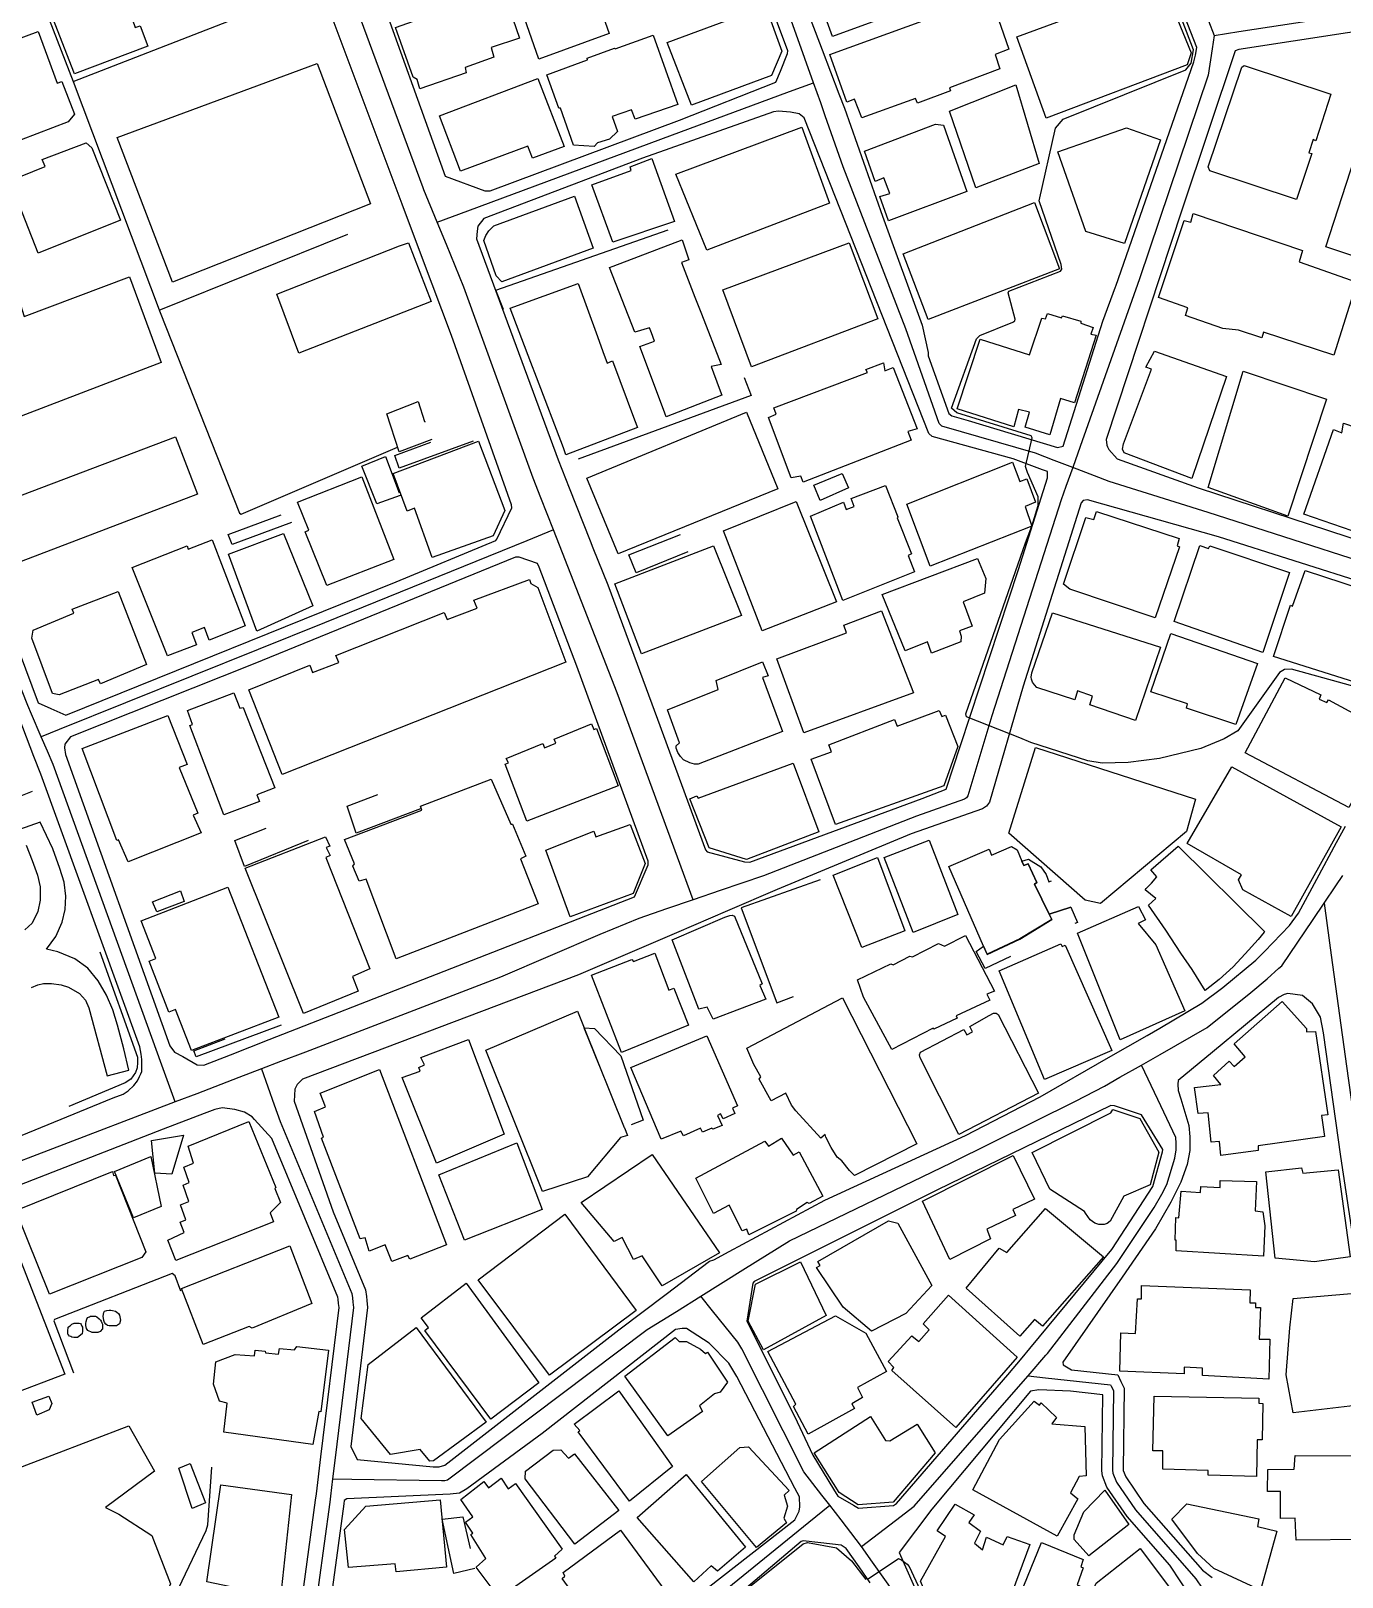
# Model space of a CAD drawing. Header units: millimetres. Extents: x 198785 to 203305, y 542885 to 545889.
# Drawn here: x 202945.9 to 203131, y 543993.4 to 544211.6 of the extents above; entities that cross this region are included whole.
import ezdxf

# ---------------------------------------------------------------- set-up
doc = ezdxf.new("R2010")
doc.units = ezdxf.units.MM
doc.linetypes.add('FENCE_25K', pattern=[54.3, 28.7, -9.2, -16.4])
doc.linetypes.add('HIDDEN_BULD_25K', pattern=[28.8, 18.4, -10.4])
for name, color, linetype in [('A0013117', 253, 'Continuous'), ('A0023217', 253, 'Continuous'), ('B0014111', 253, 'Continuous'), ('B0014112', 253, 'Continuous'), ('B0014113', 253, 'Continuous'), ('B0014115', 253, 'Continuous'), ('B0014116', 253, 'Continuous'), ('B0024120', 253, 'Continuous'), ('C0076117', 253, 'Continuous'), ('F0017111', 253, 'Continuous'), ('F0047224', 253, 'Continuous')]:
    doc.layers.add(name, color=color, linetype=linetype)

msp = doc.modelspace()

# ---------------------------------------------------------------- linework, layer by layer
at = {"layer": 'A0013117'}
for points in [[(202994.18, 544219.57), (203004.4, 544191.13), (203010, 544189.05), (203010.73, 544189.05), (203037.47, 544199.02), (203051.06, 544204.37), (203051.71, 544205.93), (203052.73, 544208.43), (203052.76, 544208.81), (203045.21, 544229.13)], [(202905.23, 544227.23), (202915.33, 544199.49), (202930.51, 544160.38), (202943.37, 544126.35), (202946.97, 544116.78), (202948.75, 544115.98), (202950.86, 544115.02), (202997.46, 544133.87), (203011.53, 544139.69), (203011.71, 544139.89), (203013.8, 544144.29), (203013.75, 544144.7), (203005.27, 544168.63), (203001.2, 544179.5), (202998.33, 544187.17), (202986.34, 544219.2)], [(203050.84, 544226.74), (203057.61, 544208.96), (203059.97, 544202.76), (203060.76, 544200.69), (203066.11, 544185.45), (203071.71, 544170.1), (203072.57, 544166.24), (203072.59, 544165.76), (203075.51, 544157.61), (203075.89, 544157.29), (203078.22, 544156.6), (203090.84, 544152.83), (203091.62, 544153.01), (203097.22, 544170.63), (203099, 544175.48), (203099.08, 544175.58), (203110.06, 544207.26), (203110.31, 544208.21), (203110.47, 544209.28), (203105.09, 544223.18)], [(203173.09, 544217.99), (203149.93, 544214.22), (203145.51, 544213.51), (203139.42, 544212.51), (203116.42, 544208.99), (203115.91, 544208.83), (203108.39, 544186.3), (203097.7, 544153.93), (203097.79, 544153.14), (203097.9, 544152.9), (203098.07, 544152.54), (203099.24, 544151.22), (203110.69, 544147.1), (203147.47, 544135.05), (203147.98, 544135.11), (203153.01, 544138.1), (203165.91, 544178), (203168.13, 544184.41), (203169.65, 544188.81), (203176.29, 544208.01), (203178.28, 544214.15), (203175.85, 544217.42), (203174.85, 544217.99), (203173.09, 544217.99)], [(203051.44, 544200.31), (203050.75, 544200.18), (203032.25, 544193.64), (203009.85, 544185.14), (203009.03, 544184.04), (203008.9, 544183.35), (203008.84, 544182.28), (203020.33, 544151.05), (203021.9, 544147.11), (203024.87, 544139.63), (203025.26, 544138.64), (203027.37, 544133.42), (203034.39, 544114.44), (203041.15, 544096), (203041.37, 544095.75), (203046.63, 544094.31), (203047.38, 544094.27), (203071.71, 544103.24), (203075.1, 544104.56), (203077.12, 544110.73), (203085.3, 544135.59), (203089.42, 544148.55), (203089.39, 544149.43), (203088.7, 544149.68), (203084.57, 544151.19), (203073.15, 544154.37), (203072.68, 544154.81), (203055.06, 544199.37), (203054.37, 544199.93), (203053.14, 544200.15), (203051.44, 544200.31)], [(203095.07, 544145.4), (203094.44, 544145.31), (203094.15, 544144.99), (203085.97, 544119.1), (203081.22, 544102.74), (203080.81, 544102.17), (203080.25, 544101.79), (203070.18, 544098.27), (203051.24, 544090.43), (203044.25, 544087.42), (203037.05, 544084.32), (203023.2, 544078.35), (202984.25, 544063.63), (202983.49, 544062.87), (202983.18, 544062.21), (202983.08, 544060.54), (202988.58, 544044.9), (202993.17, 544033.91), (202993.29, 544032.98), (202993.34, 544032.38), (202993.45, 544031.41), (202991.07, 544011.78), (202991.96, 544009.95), (203002.69, 544008.91), (203003.57, 544008.91), (203004.35, 544009.13), (203028.93, 544028.26), (203035.57, 544033.28), (203041.73, 544037.95), (203042.3, 544038.14), (203044.47, 544039.3), (203058, 544046.54), (203077.82, 544055.67), (203088.36, 544061.14), (203098.02, 544066.68), (203103.49, 544069.82), (203105.26, 544070.83), (203111.21, 544074.39), (203114.17, 544076.59), (203118.82, 544080.43), (203120.03, 544081.68), (203123.57, 544085.34), (203124.83, 544087.07), (203127.42, 544091.86), (203130.21, 544097.03), (203131.47, 544099.37)], [(203145.57, 544130.05), (203113.54, 544140.18), (203095.07, 544145.4)], [(203014.31, 544137.35), (202977.31, 544122.21), (202951.51, 544111.96), (202950.72, 544110.95), (202950.69, 544110.42), (202950.82, 544109.47), (202965.54, 544068.35), (202966.2, 544067.47), (202967.37, 544066.82), (202969.41, 544065.67), (202970.33, 544065.61), (202974.1, 544067.08), (202979.57, 544069.22), (203001.26, 544077.69), (203031.12, 544089.37), (203033.04, 544093.9), (203033.07, 544094.43), (203022.97, 544121.96), (203017.68, 544135.93), (203017.43, 544136.44), (203014.85, 544137.35), (203014.31, 544137.35)], [(202936.26, 544052.29), (202957.52, 544061), (202958.93, 544061.53), (202959.64, 544062.01), (202960.44, 544062.74), (202960.99, 544063.42), (202961.27, 544064.01), (202961.43, 544064.4), (202961.57, 544064.73), (202961.61, 544065.52), (202961.59, 544066.4), (202961.51, 544067.19), (202961.31, 544068.21), (202947.31, 544106.68), (202946.36, 544109.18), (202944.27, 544114.64)], [(203123.32, 544075.71), (203122.82, 544075.58), (203122.03, 544075.17), (203112.69, 544067.46), (203107.84, 544063.44), (203107.81, 544062.93), (203107.87, 544062.05), (203108.22, 544060.86), (203109.35, 544057.08), (203109.51, 544055.48), (203109.51, 544053.59), (203109.13, 544051.58), (203108.25, 544049.09), (203106.83, 544046.29), (203104.66, 544042.51), (203099.94, 544035.69), (203091.57, 544023.7), (203091.64, 544023.29), (203092.78, 544022.61), (203099.34, 544021.89), (203099.75, 544020.98), (203100.25, 544020.04), (203100.09, 544008.53), (203100.11, 544008.38), (203100.46, 544007.48), (203103.03, 544003.76), (203111.31, 543994.31), (203112.66, 543993.27)], [(203140.72, 543981.94), (203138.87, 543996.04), (203136.38, 544013.09), (203134.59, 544027.76), (203130.81, 544052.71), (203128.39, 544070.17), (203127.95, 544072.37), (203126.81, 544074.29), (203125.4, 544075.43), (203123.32, 544075.71)], [(202983.75, 543986.79), (202986.12, 544004.2), (202986.23, 544005.08), (202986.87, 544010.34), (202989.42, 544031.41), (202989.35, 544031.98), (202989.31, 544032.57), (202989.27, 544032.87), (202979.92, 544055.25), (202977.5, 544057.94), (202977.14, 544058.34), (202976.1, 544058.97), (202974.72, 544059.38), (202972.92, 544059.57), (202971.89, 544059.38), (202970.37, 544058.79), (202964.61, 544056.56), (202941.49, 544047.61)], [(203098.34, 544059.91), (203073.8, 544047.99), (203048, 544035.09), (203047.84, 544034.84), (203046.99, 544029.49), (203053.72, 544016.05), (203056.3, 544010.58), (203059.21, 544005.78), (203059.83, 544004.76), (203062.04, 544003.48), (203062.72, 544003.09), (203067.69, 544003.47), (203068.1, 544003.75), (203083.8, 544021.92), (203085.85, 544024.3), (203086.93, 544025.6), (203098.5, 544039.59), (203104.29, 544048.49), (203105.64, 544053.37), (203105.67, 544053.71), (203102.68, 544058.62), (203098.87, 544059.88), (203098.34, 544059.91)], [(203037.83, 544028.45), (203036.89, 544028.29), (203018.07, 544013.63), (203007.47, 544005.79), (203006.43, 544005.2), (203005.11, 544005.04), (202990.51, 544004.41), (202990.15, 544004.14), (202990.09, 544003.69), (202987.69, 543986.05)], [(203028.9, 543982.04), (203053.75, 544001.45), (203054.38, 544002.65), (203054.48, 544003.28), (203054.41, 544004.66), (203053.75, 544005.89), (203045.57, 544021.68), (203044.44, 544023.54), (203041.64, 544026.37), (203038.46, 544028.45), (203037.83, 544028.45)], [(203088.21, 544019.76), (203087.01, 544019.61), (203073.07, 544002.96), (203068.48, 543996.81), (203073.68, 543985.01)], [(203109.8, 543990.34), (203106.69, 543995.02), (203100.66, 544001.91), (203097.79, 544006.06), (203097.19, 544007.62), (203097.09, 544008.34), (203097.24, 544019.1), (203092.67, 544019.6), (203088.21, 544019.76)], [(203054.91, 543998.47), (203054.63, 543998.37), (203031.45, 543978.71)], [(203064.4, 543992.55), (203062.84, 543994.78), (203061, 543997.39), (203060.27, 543997.84), (203057.43, 543998.17), (203054.91, 543998.47)]]:
    msp.add_lwpolyline(points, dxfattribs=at)
at = {"layer": 'A0023217'}
for points in [[(203074.39, 544311.87), (203076.4, 544306.69), (203078.01, 544302.54), (203082.96, 544289.67), (203086.19, 544281.39), (203095.95, 544254.85), (203112.13, 544213.06), (203112.93, 544210.99)], [(203003.28, 544184.63), (203001.41, 544189.18), (203001.29, 544189.47), (202990.26, 544219.39), (202974.58, 544259.79), (202971.82, 544266.99), (202970.4, 544270.69)], [(202947.4, 544111.97), (202946.02, 544115.16), (202945.49, 544116.41), (202941.61, 544126.28), (202931.05, 544154.26), (202927.13, 544164.11), (202914.63, 544196.42), (202903.19, 544227.47), (202898.91, 544238.48), (202897.1, 544243.14)], [(203056.38, 544204.31), (203055.17, 544207.71), (203047.3, 544229.8), (203047.27, 544229.87), (203046.59, 544231.66)], [(203112.93, 544210.99), (203116.4, 544211.52), (203144.88, 544215.87), (203147.63, 544216.29)], [(203112.93, 544210.99), (203112.65, 544209.1), (203112.08, 544205.36), (203102.39, 544176.61), (203094.02, 544152.97), (203092.97, 544149.99)], [(203003.28, 544184.63), (203007.6, 544186.23), (203034.86, 544196.33), (203052.99, 544203.05), (203056.38, 544204.31)], [(203092.97, 544149.99), (203090.36, 544150.99), (203087.71, 544152.01), (203074.52, 544155.83), (203074.1, 544156.21), (203069.44, 544169.56), (203060.58, 544192.41), (203058.05, 544199.62), (203057.4, 544201.46), (203056.38, 544204.31)], [(203019.68, 544141.17), (203017.9, 544145.72), (203016.81, 544148.49), (203007.05, 544175.46), (203004.58, 544181.46), (203003.28, 544184.63)], [(203092.97, 544149.99), (203092.01, 544147.29), (203091.36, 544145.43), (203081.55, 544114.91), (203078.16, 544103.65), (203077.96, 544103.37), (203077.68, 544103.18), (203070.94, 544100.76), (203049.31, 544092.35), (203043.22, 544090.27), (203039.41, 544088.96)], [(203150.16, 544131.3), (203146.51, 544132.53), (203145.46, 544132.89), (203112.11, 544143.64), (203098.1, 544148.02), (203096.03, 544148.81), (203092.97, 544149.99)], [(203019.68, 544141.17), (203015.94, 544139.65), (202987.39, 544128.04), (202949.93, 544112.98), (202947.4, 544111.97)], [(203039.41, 544088.96), (203037.2, 544094.98), (203028.68, 544118.2), (203020.95, 544137.95), (203019.68, 544141.17)], [(202966.27, 544060.42), (202964.39, 544065.6), (202949.07, 544108.07), (202948.26, 544109.95), (202947.4, 544111.97)], [(203128.46, 544088.49), (203130.1, 544090.91), (203131.11, 544092.4)], [(203039.41, 544088.96), (203035.65, 544087.67), (203031.73, 544086.33), (203026.25, 544084.06), (203012.23, 544078.02), (202984.67, 544067.45), (202981.17, 544066.11), (202978.48, 544065.08)], [(203102.66, 544065.62), (203105.32, 544067.14), (203111.95, 544070.93), (203118.1, 544075.88), (203120.43, 544077.8), (203122.08, 544079.29), (203122.49, 544079.66), (203126.91, 544086.19), (203128.46, 544088.49)], [(203128.46, 544088.49), (203128.89, 544085.35), (203129.47, 544081.16), (203131.61, 544065.47), (203132.82, 544056.74), (203138.24, 544019.4), (203139.13, 544012.07), (203140.38, 544003.54), (203143.56, 543981.96), (203144.17, 543977.84)], [(203040.49, 544033.01), (203046.42, 544036.71), (203053, 544040.81), (203075.81, 544051.83), (203093.35, 544060.53), (203097.48, 544062.66), (203099.63, 544063.9), (203102.66, 544065.62)], [(203086.67, 544021.77), (203089.2, 544024.67), (203089.42, 544024.92), (203099.22, 544037.64), (203104.47, 544045.5), (203105.56, 544047.39), (203106.27, 544048.79), (203107.39, 544052.47), (203107.59, 544053.65), (203107.59, 544054.6), (203107.51, 544055.4), (203104.97, 544060.76), (203102.66, 544065.62)], [(202978.48, 544065.08), (202975.3, 544063.87), (202969.33, 544061.59), (202966.27, 544060.42)], [(202978.48, 544065.08), (202980.26, 544060.01), (202981.09, 544057.65), (202991.22, 544033.39), (202991.3, 544032.78), (202991.35, 544032.18), (202991.44, 544031.41), (202988.86, 544010.19), (202988.5, 544007.22)], [(202966.27, 544060.42), (202963.48, 544059.35), (202938.88, 544049.95), (202912.57, 544039.74), (202898.42, 544034.24), (202895.54, 544033.33), (202886.83, 544030.57), (202885.7, 544030.21), (202875.9, 544026.74), (202851.16, 544017.96), (202846.15, 544015.99), (202843.61, 544014.98)], [(202988.5, 544007.22), (202991.23, 544007.18), (203003.9, 544006.97), (203004.34, 544006.97), (203004.73, 544007.08), (203032.91, 544028.28), (203037.03, 544030.85), (203040.49, 544033.01)], [(203058.68, 544003.49), (203057.58, 544004.92), (203055.03, 544008.23), (203046.28, 544025.59), (203045.71, 544026.51), (203042.14, 544030.95), (203040.49, 544033.01)], [(203063.15, 543997.69), (203067.94, 544001.34), (203070.59, 544003.36), (203085.64, 544020.59), (203086.67, 544021.77)], [(203086.67, 544021.77), (203089.12, 544021.5), (203098.32, 544020.49), (203098.4, 544020.32), (203098.75, 544019.67), (203098.59, 544008.44), (203098.65, 544008), (203099.13, 544006.77), (203101.85, 544002.84), (203110.36, 543993.11), (203111.23, 543991.8), (203112.61, 543990.93), (203117.48, 543987.96), (203117.85, 543987.72), (203118.11, 543987.42), (203125.47, 543973.7), (203126.81, 543971.22)], [(202988.5, 544007.22), (202988.21, 544004.77), (202988.11, 544003.94), (202985.72, 543986.42), (202984.14, 543979.83), (202983.12, 543975.61)], [(203016.58, 543970.29), (203018.13, 543970.31), (203018.2, 543970.37), (203019.53, 543971.48), (203030.17, 543980.37), (203055.74, 544001.1), (203058.68, 544003.49)], [(203063.15, 543997.69), (203062.4, 543998.66), (203060.27, 544001.44), (203058.68, 544003.49)], [(203072.2, 543981.96), (203071.51, 543983.61), (203069.56, 543988.27), (203069.21, 543989.11), (203064.73, 543995.46), (203063.15, 543997.69)]]:
    msp.add_lwpolyline(points, dxfattribs=at)
at = {"layer": 'B0014111'}
for points in [[(202963.71, 544228.3), (202965.47, 544223.87), (202966.54, 544224.36), (202967.96, 544220.69), (202962.93, 544218.84), (202962.54, 544219.56), (202958.58, 544218.09), (202960.65, 544212.08), (202961.34, 544212.32), (202962.43, 544209.47), (202952.07, 544205.56), (202945.95, 544221.33), (202963.71, 544228.3)], [(203007.37, 544205.69), (203000.83, 544203.45), (203000.44, 544204.75), (202999.86, 544205.07), (202997.41, 544212.09), (203012.52, 544217.46), (203014.91, 544210.59), (203010.87, 544209.28), (203011.28, 544207.93), (203007.21, 544206.44), (203007.37, 544205.69)], [(202993.85, 544187.19), (202965.92, 544176.15), (202958.12, 544196.55), (202986.34, 544207.02), (202993.85, 544187.19)], [(203017.48, 544204.92), (203021.2, 544195.28), (203016.71, 544193.67), (203016.05, 544195.35), (203006.55, 544191.83), (203003.59, 544199.61), (203017.48, 544204.92)], [(203002.4, 544173.44), (202983.75, 544166.12), (202980.65, 544174.46), (202997.97, 544181.28), (202999.24, 544181.72), (203002.4, 544173.44)], [(203051.34, 544146.99), (203028.84, 544137.78), (203024.38, 544148.5), (203046.95, 544157.78), (203051.34, 544146.99)], [(203009.1, 544153.72), (203012.82, 544143.9), (203011.16, 544140.35), (203002.55, 544137.29), (203000.08, 544144.23), (202999.02, 544143.84), (202997.08, 544149.15), (203009.1, 544153.72)], [(202997.15, 544137), (202987.7, 544133.34), (202984.66, 544140.92), (202985.16, 544141.14), (202983.55, 544145.09), (202992.62, 544148.67), (202997.15, 544137)], [(202985.7, 544130.48), (202977.82, 544126.9), (202973.84, 544137.74), (202981.56, 544140.68), (202985.7, 544130.48)], [(203046.22, 544129.1), (203032.11, 544123.68), (203028.33, 544133.58), (203042.26, 544138.94), (203046.22, 544129.1)], [(203119.03, 544122.31), (203116.01, 544113.69), (203109.01, 544116.02), (203109.16, 544116.64), (203104.02, 544118.3), (203106.82, 544126.55), (203119.03, 544122.31)], [(203040.13, 544108.12), (203039.57, 544108.12), (203038.92, 544108.28), (203038.03, 544108.73), (203037.62, 544109.19), (203037.22, 544109.76), (203037, 544110.36), (203036.99, 544110.69), (203037.46, 544111.1), (203035.78, 544115.78), (203042.93, 544118.67), (203042.64, 544119.93), (203049.21, 544122.56), (203049.99, 544120.6), (203049.19, 544120.32), (203052.03, 544112.71), (203040.13, 544108.12)], [(202974.56, 544118.18), (202975.42, 544115.99), (202975.87, 544116.12), (202980.34, 544104.78), (202977.83, 544103.79), (202978.19, 544102.85), (202973.18, 544100.95), (202968.38, 544113.58), (202968.76, 544113.69), (202968.02, 544115.7), (202974.56, 544118.18)], [(202969.94, 544098.41), (202959.65, 544094.33), (202958.3, 544097.44), (202958.05, 544097.33), (202953.18, 544110.33), (202965.27, 544114.99), (202967.98, 544108.05), (202966.87, 544107.65), (202969.47, 544101.2), (202968.85, 544100.92), (202969.94, 544098.41)], [(203109.02, 544098.59), (203096.87, 544088.44), (203094.73, 544088.9), (203083.95, 544098.36), (203087.74, 544110.46), (203110.31, 544103.18), (203109.02, 544098.59)], [(203053.51, 544108.25), (203057.14, 544098.55), (203046.93, 544094.67), (203041.66, 544096.29), (203038.95, 544103.22), (203039.94, 544103.66), (203040.12, 544103.3), (203053.51, 544108.25)], [(203015.05, 544094.76), (203017.51, 544088.39), (202997.49, 544080.61), (202993.23, 544091.87), (202992.26, 544091.61), (202991.36, 544093.73), (202991.59, 544094.03), (202990.18, 544097.45), (203001.09, 544101.6), (203000.9, 544102.17), (203010.9, 544105.99), (203013.66, 544099.66), (203013.92, 544099.62), (203015.79, 544095.14), (203015.05, 544094.76)], [(203030.52, 544099.59), (203032.63, 544094.09), (203030.92, 544089.84), (203022.04, 544086.57), (203018.61, 544095.96), (203025.4, 544098.63), (203025.68, 544097.85), (203030.52, 544099.59)], [(202992.1, 544076.04), (202984.39, 544072.89), (202976.16, 544093.41), (202987.51, 544097.83), (202988.11, 544096.54), (202987.61, 544096.32), (202988.19, 544095.2), (202987.54, 544094.93), (202993.78, 544079.22), (202991.3, 544078.12), (202992.1, 544076.04)], [(203069.26, 544084.58), (203063.2, 544082.21), (203059.15, 544092.44), (203065.44, 544094.91), (203069.26, 544084.58)], [(202973.72, 544090.74), (202980.92, 544072.38), (202968.6, 544067.7), (202966.32, 544073.48), (202965.42, 544073.1), (202962.62, 544080.32), (202963.57, 544080.67), (202961.51, 544085.98), (202973.72, 544090.74)], [(203049.66, 544074.95), (203042.22, 544072.13), (203041.4, 544073.82), (203040.19, 544073.54), (203036.46, 544083.29), (203043.88, 544086.5), (203044.56, 544086.76), (203044.89, 544086.77), (203045.22, 544086.67), (203049.12, 544077.12), (203048.81, 544076.85), (203049.66, 544074.95)], [(203033.99, 544081.43), (203035.96, 544076.19), (203036.69, 544076.49), (203038.76, 544071.26), (203029.3, 544067.4), (203025.03, 544078.32), (203030.76, 544080.54), (203030.98, 544080.23), (203033.99, 544081.43)], [(203125.95, 544070.78), (203125.95, 544070.34), (203127.22, 544070.38), (203128.99, 544058.61), (203128.1, 544058.49), (203128.49, 544055.53), (203119.14, 544054.22), (203119.17, 544053.58), (203113.9, 544052.88), (203113.69, 544054.84), (203112.49, 544054.74), (203112.08, 544058.88), (203110.66, 544058.81), (203110.17, 544062.46), (203113.86, 544062.89), (203112.83, 544064.15), (203115.06, 544066.2), (203115.76, 544065.44), (203117.31, 544066.81), (203115.74, 544068.63), (203122.53, 544074.6), (203125.95, 544070.78)], [(203012.71, 544055.88), (203003.16, 544051.79), (202998.35, 544063.87), (203000.87, 544064.75), (203000.69, 544065.3), (203001.46, 544065.64), (203000.96, 544066.68), (203007.7, 544069.24), (203012.71, 544055.88)], [(202995.13, 544064.99), (203004.59, 544040.23), (202999.4, 544038.23), (202999.15, 544038.75), (202996.89, 544037.92), (202995.92, 544040.27), (202993.69, 544039.35), (202993.1, 544041.24), (202992.41, 544041.08), (202986.94, 544055.31), (202987.23, 544055.47), (202985.97, 544059.06), (202987.49, 544059.73), (202986.78, 544061.66), (202995.13, 544064.99)], [(202980.15, 544043.5), (202966.38, 544038.03), (202965.26, 544040.91), (202967.57, 544041.98), (202967, 544043.44), (202967.82, 544043.8), (202967.03, 544045.89), (202968.22, 544046.37), (202967.41, 544048.67), (202968.29, 544049.05), (202967.52, 544051.24), (202968.86, 544051.78), (202968.11, 544054.19), (202976.68, 544057.66), (202980.52, 544048.34), (202980.35, 544048.19), (202981.18, 544046.23), (202979.71, 544044.79), (202980.15, 544043.5)], [(202964.31, 544045.68), (202960.4, 544044.07), (202957.74, 544050.59), (202962.87, 544052.72), (202964.31, 544045.68)], [(202957.46, 544050.61), (202957.61, 544050.03), (202957.88, 544050.09), (202962.15, 544039.25), (202961.59, 544038.45), (202948.54, 544033.31), (202943.81, 544045.12), (202957.46, 544050.61)], [(203089.14, 544045.38), (203097.31, 544038.55), (203088.73, 544028.78), (203087.59, 544029.73), (203085.49, 544027.38), (203077.95, 544034.14), (203082.61, 544039.77), (203083.67, 544039.15), (203089.14, 544045.38)], [(202943.8, 544039.72), (202950.7, 544021.98), (202943.07, 544019.09), (202938.58, 544031.56), (202939.47, 544031.9), (202939.33, 544032.32), (202938.12, 544031.79), (202936.08, 544037.72), (202939.54, 544039), (202943.8, 544039.72)], [(202985.6, 544031.95), (202977.16, 544028.49), (202976.72, 544028.73), (202970.26, 544026.16), (202967.19, 544034.1), (202982.46, 544040.13), (202985.6, 544031.95)], [(203058.16, 544030.27), (203049.35, 544025.41), (203047.16, 544029.49), (203048.21, 544034.69), (203054.55, 544037.86), (203058.16, 544030.27)], [(203062.16, 544017.14), (203055.64, 544013.52), (203053.58, 544017.42), (203053.9, 544017.78), (203049.96, 544025.18), (203059.51, 544030.24), (203063.79, 544027.8), (203066.69, 544022.37), (203062.58, 544020.12), (203063.32, 544018.68), (203061.8, 544017.81), (203062.16, 544017.14)], [(203040.44, 544025.51), (203041.14, 544024.9), (203041.41, 544025.1), (203044.25, 544020.88), (203043.23, 544019.46), (203042.39, 544019.24), (203040.3, 544017.54), (203040.74, 544016.74), (203035.82, 544013.3), (203029.75, 544021.69), (203036.84, 544027.15), (203037.42, 544026.61), (203038.48, 544026.59), (203040.44, 544025.51)], [(203066.53, 544012.63), (203067.15, 544012.58), (203071, 544014.96), (203073.55, 544010.9), (203067.62, 544003.91), (203062.69, 544003.57), (203060, 544005.28), (203056.47, 544010.88), (203064.42, 544016), (203066.53, 544012.63)], [(202965.61, 543992.4), (202963.93, 543988.94), (202955.95, 543970.91), (202950.76, 543959.58), (202938.71, 543972.63), (202945.2, 543987.1), (202938.97, 543989.88), (202935.73, 543987.37), (202918.71, 543982.43), (202911.52, 543997.71), (202932.96, 544004.47), (202948.95, 544010.55), (202959.77, 544014.7), (202963.39, 544008.32), (202956.48, 544003.19), (202958.36, 544002.21), (202962.99, 543999.24), (202965.61, 543992.4)], [(203020.71, 544011.32), (203021.81, 544010.13), (203022.64, 544010.76), (203028.92, 544002.77), (203022.72, 543998.01), (203015.69, 544007.22), (203015.74, 544008.28), (203019.63, 544011.27), (203020.71, 544011.32)], [(203134.49, 544009.84), (203134.43, 543999.23), (203134.14, 543998.64), (203124.5, 543998.58), (203124.36, 544001.66), (203122.31, 544001.63), (203122.31, 544005.44), (203120.47, 544005.44), (203120.51, 544008.54), (203124.22, 544008.58), (203124.35, 544010.49), (203133.55, 544010.46), (203134.49, 544009.84)], [(202982.72, 544005.03), (202981.16, 543990.5), (202970.76, 543992.7), (202972.75, 544006.37), (202982.72, 544005.03)], [(203003.69, 544004.24), (203004.59, 543994.75), (202997.5, 543994.08), (202997.33, 543995.21), (202990.77, 543994.68), (202990.18, 544000.09), (202993.21, 544003.38), (203003.69, 544004.24)]]:
    msp.add_lwpolyline(points, dxfattribs=at)
at = {"layer": 'B0014112'}
for points in [[(203027.56, 544211.24), (203017.63, 544207.61), (203013.9, 544218.31), (203023.84, 544221.85), (203027.56, 544211.24)], [(203033.76, 544211.04), (203037.22, 544201.24), (203031.2, 544199.15), (203030.7, 544200.5), (203027.99, 544199.52), (203028.72, 544197.42), (203027.57, 544196.33), (203025.9, 544195.81), (203025.41, 544195.29), (203022.51, 544195.48), (203020.69, 544200.69), (203020.42, 544200.69), (203018.77, 544205.41), (203024.5, 544207.54), (203024.42, 544207.75), (203028.28, 544209.2), (203028.38, 544209.08), (203033.76, 544211.04)], [(203088.24, 544192.89), (203079.31, 544189.49), (203075.58, 544200.29), (203084.95, 544203.99), (203088.24, 544192.89)], [(203036.77, 544184.73), (203028.06, 544181.78), (203025.09, 544189.88), (203030.64, 544191.91), (203030.49, 544192.43), (203033.56, 544193.59), (203036.77, 544184.73)], [(203132.74, 544193.62), (203139.23, 544191.5), (203139.54, 544191.73), (203144.18, 544190.03), (203139.99, 544177.37), (203128.68, 544181.14), (203132.74, 544193.62)], [(203128.77, 544159.64), (203123.33, 544143.12), (203112.11, 544147.15), (203117.01, 544163.57), (203128.77, 544159.64)], [(203084.48, 544150.75), (203085.53, 544147.99), (203086.48, 544148.37), (203087.7, 544145.11), (203086.28, 544144.46), (203087.2, 544141.71), (203072.86, 544136.07), (203069.54, 544144.82), (203084.48, 544150.75)], [(203066.56, 544147.45), (203068.3, 544143), (203068.19, 544142.87), (203070.23, 544137.82), (203069.76, 544137.55), (203070.64, 544135.27), (203060.53, 544131.22), (203055.95, 544143.14), (203060.6, 544145.11), (203061.01, 544144.06), (203062.11, 544144.48), (203061.7, 544145.6), (203066.56, 544147.45)], [(203110.92, 544138.96), (203112.16, 544138.55), (203112.33, 544138.93), (203123.57, 544135.17), (203119.82, 544123.89), (203107.28, 544128.26), (203110.92, 544138.96)], [(203077.24, 544126.2), (203077.18, 544125.37), (203073.04, 544123.79), (203072.49, 544125.38), (203069.34, 544124.11), (203066.1, 544132.06), (203079.54, 544137.12), (203080.71, 544134.32), (203080.51, 544132.26), (203077.52, 544131.02), (203078.79, 544127.61), (203076.97, 544126.91), (203077.24, 544126.2)], [(203139.02, 544131.1), (203137.41, 544126.05), (203135.89, 544126.4), (203134.68, 544122.68), (203134.1, 544122.73), (203132.81, 544119.66), (203121.31, 544123.31), (203123.69, 544130.55), (203124, 544130.43), (203125.77, 544135.43), (203139.02, 544131.1)], [(203025.06, 544113.79), (203025.36, 544113.01), (203025.78, 544113.16), (203028.83, 544105.06), (203015.94, 544100.07), (203012.85, 544108.12), (203013.32, 544108.31), (203013.02, 544108.91), (203018.17, 544111.01), (203018.44, 544110.43), (203020.03, 544111.07), (203019.8, 544111.65), (203025.06, 544113.79)], [(203085.8, 544094.42), (203086.06, 544093.81), (203086.68, 544094.04), (203087.9, 544091.39), (203087.59, 544091.18), (203089.65, 544086.91), (203090.01, 544086.17), (203085.5, 544083.45), (203080.9, 544081.27), (203080.39, 544082.43), (203075.48, 544093.66), (203081.17, 544096.1), (203081.49, 544095.28), (203084.34, 544096.48), (203085.12, 544096.02), (203085.8, 544094.42)], [(203091.31, 544082.74), (203091.47, 544082.37), (203091.91, 544082.54), (203098.48, 544067.69), (203088.98, 544063.6), (203082.58, 544078.93), (203091.31, 544082.74)], [(203060.5, 544075.11), (203070.97, 544054.51), (203062.15, 544050.06), (203061.49, 544050.74), (203060.39, 544052.09), (203059.74, 544052.65), (203058.9, 544053.98), (203058.15, 544055.46), (203058.03, 544055.84), (203057.4, 544055.31), (203053.88, 544059.16), (203053.3, 544059.96), (203052.48, 544061.65), (203050.4, 544060.59), (203048.71, 544063.66), (203048.96, 544063.97), (203047.98, 544065.7), (203046.96, 544068), (203060.5, 544075.11)], [(203018.1, 544045.24), (203007.13, 544040.89), (203003.51, 544050.13), (203014.5, 544054.64), (203018.1, 544045.24)], [(203081.38, 544041.08), (203075.65, 544038.17), (203071.75, 544046.43), (203084.59, 544052.85), (203087.59, 544046.71), (203084.5, 544045.22), (203084.88, 544044.37), (203080.83, 544042.45), (203081.38, 544041.08)], [(203125.28, 544051.12), (203125.44, 544050.35), (203130.45, 544050.85), (203132.15, 544038.54), (203127.1, 544037.84), (203121.56, 544038.35), (203120.22, 544050.55), (203125.28, 544051.12)], [(203118.91, 544049.17), (203118.71, 544045.04), (203119.8, 544044.89), (203120.07, 544042.94), (203119.9, 544038.67), (203107.56, 544039.42), (203107.58, 544040.91), (203107.41, 544040.93), (203107.54, 544044.1), (203107.95, 544044.07), (203108.28, 544047.85), (203111, 544047.66), (203111.06, 544048.51), (203113.77, 544048.33), (203113.8, 544049.33), (203118.91, 544049.17)], [(203075.44, 544033.15), (203085.12, 544024.38), (203076.46, 544014.47), (203067.42, 544022.5), (203067.72, 544022.94), (203066.94, 544023.76), (203070.28, 544027.4), (203071.23, 544026.61), (203072.73, 544028.24), (203071.88, 544029.11), (203075.44, 544033.15)], [(203135.28, 544017.87), (203124.07, 544016.54), (203123.09, 544021.92), (203123.62, 544028.54), (203124.1, 544032.67), (203133.38, 544033.49), (203135.28, 544017.87)], [(203036.48, 544008.98), (203030.4, 544004.09), (203023.18, 544013.87), (203023.4, 544014.02), (203022.62, 544014.94), (203028.93, 544019.66), (203036.48, 544008.98)], [(203087.54, 544018.16), (203088.3, 544017.6), (203088.54, 544017.94), (203090.66, 544015.88), (203090.02, 544014.98), (203094.67, 544014.61), (203094.87, 544007.64), (203093.86, 544007.53), (203092.68, 544005.25), (203093.71, 544004.41), (203090.76, 543999.12), (203078.88, 544005.65), (203082.63, 544012.75), (203087.54, 544018.16)], [(203119.8, 544017.84), (203119.69, 544012.71), (203118.99, 544012.71), (203118.91, 544007.57), (203112.1, 544007.72), (203112.11, 544008.4), (203105.71, 544008.58), (203105.69, 544011.17), (203104.26, 544011.19), (203104.46, 544018.88), (203119.23, 544018.62), (203119.22, 544017.88), (203119.8, 544017.84)], [(203052.56, 544001.01), (203048.36, 543997.54), (203040.6, 544006.82), (203046, 544011.62), (203047.23, 544011.75), (203052.94, 544005.58), (203052.24, 544004.9), (203052.72, 544003.38), (203052.18, 544001.68), (203052.56, 544001.01)], [(203046.78, 543997.56), (203042.84, 543994.19), (203041.96, 543994.96), (203039.5, 543992.69), (203031.49, 544001.76), (203038.43, 544007.81), (203046.78, 543997.56)], [(203100.87, 544000.76), (203095.24, 543996.33), (203093.2, 543998.65), (203093.18, 543999.31), (203094.52, 544002.54), (203097.49, 544005.6), (203100.87, 544000.76)], [(203121.78, 543999.82), (203119.47, 543991.51), (203112.9, 543994.56), (203110.59, 543996.67), (203106.94, 544001.52), (203109.1, 544003.68), (203119.26, 544001.59), (203119.04, 544000.51), (203121.78, 543999.82)], [(203036.58, 543989.86), (203027.97, 543983.45), (203020.89, 543993.14), (203021.27, 543993.46), (203021.04, 543993.99), (203029.13, 543999.96), (203036.58, 543989.86)], [(203094.58, 543991.83), (203092.61, 543986.26), (203088.29, 543987.86), (203088.42, 543988.34), (203085.15, 543989.82), (203088.57, 543998.23), (203094.46, 543995.83), (203094.13, 543994.81), (203094.43, 543994.65), (203093.59, 543992.26), (203094.58, 543991.83)]]:
    msp.add_lwpolyline(points, dxfattribs=at)
at = {"layer": 'B0014113'}
for points in [[(203071.33, 544230.61), (203071.84, 544229.17), (203074.02, 544230.02), (203074.9, 544229.11), (203078.83, 544218.06), (203059.07, 544210.83), (203054.79, 544222.68), (203057.13, 544223.56), (203056.59, 544225.1), (203071.33, 544230.61)], [(203075.71, 544203.17), (203071.07, 544201.43), (203070.8, 544202.1), (203063.21, 544199.34), (203062.19, 544201.99), (203061.07, 544201.55), (203058.69, 544208.31), (203080.54, 544216.24), (203081.74, 544215.38), (203083.95, 544209.02), (203082.02, 544208.29), (203082.7, 544206.28), (203075.57, 544203.59), (203075.71, 544203.17)], [(203050.48, 544205.32), (203039.15, 544201.12), (203035.73, 544210), (203049.63, 544215.11), (203051.93, 544208.78), (203050.48, 544205.32)], [(202948.28, 544207.98), (202949.65, 544204.26), (202950.3, 544204.5), (202952.07, 544199.86), (202951.21, 544198.8), (202942.35, 544195.38), (202941.54, 544195.3), (202940.87, 544195.56), (202940.39, 544195.96), (202938.99, 544199.74), (202937.71, 544199.15), (202934.78, 544207), (202939.77, 544208.89), (202940.49, 544206.97), (202942.31, 544207.66), (202941.62, 544209.56), (202946.97, 544211.54), (202948.28, 544207.98)], [(203129.38, 544202.7), (203127.27, 544196.08), (203126.91, 544196.27), (203126.28, 544194.4), (203126.7, 544194.3), (203124.57, 544187.83), (203112.33, 544191.89), (203112.11, 544192.43), (203116.82, 544206.5), (203117.18, 544206.73), (203129.38, 544202.7)], [(203058.66, 544187.3), (203041.31, 544180.68), (203036.97, 544191.39), (203054.75, 544198.01), (203058.66, 544187.3)], [(203074.74, 544198.3), (203078.05, 544188.97), (203066.95, 544184.83), (203065.73, 544188.25), (203067.16, 544188.67), (203066.32, 544190.89), (203065.09, 544190.38), (203063.59, 544194.65), (203073.62, 544198.45), (203074.74, 544198.3)], [(203105.35, 544196.23), (203100.29, 544181.6), (203094.82, 544183.3), (203090.86, 544194.54), (203100.55, 544197.94), (203105.35, 544196.23)], [(202958.59, 544184.92), (202946.95, 544180.23), (202942.95, 544190.44), (202947.94, 544192.48), (202947.5, 544193.48), (202953.75, 544195.8), (202954.54, 544195.11), (202958.59, 544184.92)], [(203025.29, 544180.97), (203012.42, 544176.19), (203011.61, 544177.04), (203009.88, 544182.02), (203010.16, 544182.76), (203010.55, 544183.38), (203011.28, 544184.09), (203022.65, 544188.28), (203025.29, 544180.97)], [(203091.12, 544178.01), (203072.57, 544170.87), (203069.05, 544180.16), (203087.59, 544187.38), (203091.12, 544178.01)], [(203109.97, 544185.85), (203125.41, 544180.6), (203124.94, 544179), (203133.07, 544176.16), (203129.81, 544165.86), (203119.88, 544169.09), (203119.66, 544168.31), (203116.37, 544169.37), (203114.18, 544169.6), (203108.91, 544171.46), (203109.21, 544172.52), (203105.07, 544173.98), (203108.7, 544184.85), (203109.64, 544184.63), (203109.97, 544185.85)], [(203040.58, 544171.68), (203043.36, 544164.53), (203041.96, 544164.23), (203043.07, 544161.2), (203043.43, 544160.21), (203035.61, 544157.13), (203035.22, 544158.16), (203031.88, 544167.06), (203033.94, 544167.83), (203033.52, 544169), (203033.25, 544169.71), (203031.18, 544169.1), (203027.6, 544178.2), (203028.1, 544178.4), (203037.87, 544182.12), (203038.79, 544179.3), (203037.76, 544178.93), (203039.66, 544174.03), (203040.58, 544171.68)], [(203065.47, 544170.98), (203047.63, 544164.2), (203043.57, 544175.07), (203061.42, 544181.72), (203065.47, 544170.98)], [(202959.84, 544176.89), (202964.32, 544164.79), (202936.64, 544154.2), (202936.76, 544153.73), (202935.05, 544153.15), (202930.33, 544165.55), (202935.74, 544167.68), (202935.09, 544169.25), (202944.44, 544172.93), (202945, 544171.3), (202959.84, 544176.89)], [(203026.66, 544166.36), (203027.26, 544164.7), (203028, 544165.05), (203031.14, 544156.71), (203031.54, 544155.65), (203021.45, 544151.79), (203021.08, 544152.74), (203017.27, 544162.75), (203016.49, 544164.79), (203013.57, 544172.46), (203023.15, 544175.95), (203025.89, 544168.47), (203026.66, 544166.36)], [(203089.41, 544171.75), (203091.4, 544171.1), (203091.51, 544171.41), (203094.13, 544170.66), (203094.1, 544170.36), (203095.88, 544169.76), (203095.55, 544168.83), (203096.28, 544168.66), (203093.21, 544159.13), (203091.26, 544159.75), (203089.72, 544154.59), (203086.26, 544155.67), (203086.88, 544157.78), (203085.34, 544158.16), (203084.67, 544155.73), (203076.68, 544158.29), (203079.92, 544168.1), (203086.87, 544165.87), (203088.61, 544171.08), (203089.15, 544170.98), (203089.41, 544171.75)], [(203114.69, 544162.84), (203109.78, 544148.44), (203100.22, 544152.08), (203099.99, 544152.58), (203100.14, 544153.33), (203104.08, 544163.89), (203103.27, 544164.17), (203104.5, 544166.39), (203114.69, 544162.84)], [(203066.25, 544164.77), (203066.44, 544163.65), (203067.64, 544164.09), (203071.01, 544155.43), (203069.72, 544155.08), (203070.15, 544153.85), (203054.92, 544147.9), (203054.58, 544148.78), (203053.25, 544148.55), (203050.03, 544157.05), (203051.11, 544157.51), (203050.8, 544158.39), (203064.01, 544163.38), (203063.76, 544163.84), (203066.25, 544164.77)], [(203141.32, 544155.11), (203136.52, 544139.62), (203125.57, 544143.39), (203129.77, 544155.33), (203130.94, 544154.88), (203131.17, 544156.23), (203134.78, 544155.01), (203135.45, 544157.18), (203141.32, 544155.11)], [(202969.43, 544146.22), (202941.95, 544135.74), (202938.88, 544143.94), (202966.32, 544154.31), (202969.43, 544146.22)], [(203059.64, 544131.01), (203049.13, 544126.92), (203043.69, 544141.06), (203053.93, 544145.19), (203059.64, 544131.01)], [(203096.32, 544143.77), (203108.01, 544139.97), (203107.7, 544138.91), (203108.03, 544138.79), (203104.6, 544128.75), (203092.55, 544132.8), (203091.66, 544133.53), (203094.83, 544142.94), (203095.94, 544142.63), (203096.32, 544143.77)], [(202971.5, 544139.79), (202976.18, 544127.63), (202971.11, 544125.63), (202970.44, 544127.38), (202968.65, 544126.69), (202969.3, 544124.94), (202965.23, 544123.42), (202960.21, 544135.85), (202967.98, 544138.91), (202968.12, 544138.44), (202971.5, 544139.79)], [(202962.26, 544122.18), (202955.74, 544119.44), (202955.48, 544120.08), (202949.94, 544117.91), (202949, 544118.09), (202946.04, 544125.88), (202946.23, 544127.01), (202951.99, 544129.4), (202951.75, 544129.97), (202958.24, 544132.49), (202962.26, 544122.18)], [(203070.51, 544118.2), (203055.02, 544112.54), (203051.22, 544123), (203061.05, 544126.64), (203060.65, 544127.74), (203065.99, 544129.77), (203070.51, 544118.2)], [(203105.35, 544124.64), (203101.85, 544114.25), (203095.4, 544116.47), (203095.78, 544117.72), (203093.65, 544118.44), (203093.28, 544117.17), (203087.9, 544118.93), (203087.56, 544119.32), (203087.3, 544119.7), (203087.14, 544120.09), (203087.13, 544120.39), (203087.18, 544120.98), (203090.13, 544129.49), (203105.35, 544124.64)], [(203127.74, 544117.28), (203128.85, 544116.79), (203129.06, 544117.17), (203137.69, 544112.52), (203135.61, 544108.67), (203136.04, 544108.34), (203134.6, 544105.51), (203134.01, 544105.81), (203131.96, 544101.99), (203117.3, 544109.72), (203122.98, 544120.31), (203128.01, 544117.9), (203127.74, 544117.28)], [(203074.13, 544115.7), (203074.48, 544114.82), (203075.03, 544115.04), (203076.75, 544110.61), (203074.78, 544105.06), (203059.47, 544099.58), (203056.07, 544108.82), (203058.92, 544109.87), (203058.55, 544110.84), (203067.84, 544114.41), (203068.21, 544113.47), (203074.13, 544115.7)], [(203130.87, 544099.27), (203123.82, 544086.58), (203116.97, 544090.35), (203116.37, 544091.79), (203116.79, 544092.49), (203109.13, 544096.93), (203115.44, 544107.75), (203130.87, 544099.27)], [(203076.76, 544086.89), (203070.47, 544084.36), (203066.35, 544094.94), (203072.72, 544097.4), (203076.76, 544086.89)], [(203113.65, 544077.73), (203111.67, 544076.16), (203109.83, 544079.14), (203108.21, 544081.45), (203106.1, 544084.68), (203103.69, 544088.2), (203104.68, 544089.13), (203103.2, 544090.35), (203103.35, 544090.56), (203104.07, 544091.3), (203104.86, 544092.21), (203103.99, 544093.18), (203107.87, 544096.53), (203120.03, 544084.5), (203120.01, 544084.39), (203119.16, 544083.35), (203117.33, 544081.33), (203115.63, 544079.52), (203113.65, 544077.73)], [(203108.81, 544073.3), (203099.67, 544069.21), (203093.65, 544084.24), (203102.24, 544088.01), (203103.23, 544086.12), (203102.19, 544085.62), (203104.72, 544082.61), (203108.81, 544073.3)], [(203077.84, 544083.91), (203081.91, 544076.04), (203080.87, 544075.63), (203081.28, 544074.77), (203076.5, 544072.56), (203076.68, 544072.27), (203073.37, 544070.7), (203073.26, 544070.84), (203067.46, 544067.81), (203063.46, 544075.23), (203062.58, 544077.65), (203067.28, 544079.94), (203067.64, 544079.79), (203069.98, 544081.01), (203070.34, 544080.91), (203074.01, 544082.8), (203074.86, 544082.4), (203077.84, 544083.91)], [(203082.43, 544072.77), (203088.14, 544061.68), (203076.88, 544055.83), (203071.46, 544066.63), (203071.33, 544067.06), (203071.47, 544067.45), (203077.62, 544070.64), (203078.05, 544069.88), (203078.81, 544070.32), (203078.44, 544071.07), (203081.16, 544072.64), (203081.78, 544072.94), (203082.19, 544072.96), (203082.43, 544072.77)], [(203045.28, 544058.8), (203043.62, 544058.03), (203043.28, 544058.73), (203042.83, 544058.52), (203043.48, 544057.09), (203042.19, 544056.59), (203042.06, 544056.7), (203040.73, 544056.17), (203040.46, 544056.74), (203038.02, 544055.65), (203037.66, 544056.28), (203034.88, 544055.18), (203030.62, 544065.27), (203041.33, 544069.74), (203045.68, 544059.86), (203044.95, 544059.53), (203045.28, 544058.8)], [(203097.41, 544043.14), (203096.64, 544043.13), (203096.1, 544043.3), (203095.44, 544043.76), (203094.76, 544044.73), (203094.63, 544044.97), (203089.76, 544048.09), (203087.24, 544053.3), (203098.35, 544058.87), (203098.63, 544059.38), (203102.46, 544058.08), (203105.11, 544053.32), (203103.91, 544048.72), (203100.21, 544047.12), (203098.24, 544043.59), (203097.83, 544043.27), (203097.41, 544043.14)], [(203051.86, 544055.29), (203053.51, 544052.93), (203054.35, 544053.36), (203057.72, 544047.13), (203055.78, 544046.1), (203055.5, 544046.22), (203053.97, 544045.24), (203053.92, 544045.01), (203047.27, 544041.66), (203046.98, 544042.48), (203046.31, 544042.24), (203044.5, 544045.85), (203042.27, 544044.66), (203039.76, 544049.67), (203049.54, 544054.91), (203050.04, 544054.18), (203051.86, 544055.29)], [(203033.6, 544053.01), (203043.11, 544039.1), (203035.05, 544034.47), (203032.19, 544038.69), (203031, 544038.18), (203029.37, 544041.29), (203028.24, 544040.71), (203023.59, 544046.25), (203033.6, 544053.01)], [(203031.37, 544031), (203019.12, 544021.87), (203009.08, 544035.32), (203021.28, 544044.6), (203031.37, 544031)], [(203069.44, 544030.58), (203064.58, 544028.05), (203060.58, 544031.43), (203056.81, 544037.04), (203057.33, 544037.33), (203056.99, 544037.92), (203066.97, 544043.66), (203068.28, 544043.32), (203073.09, 544034.52), (203069.44, 544030.58)], [(203017.63, 544020.79), (203010.85, 544015.63), (203001.51, 544028.15), (203002.03, 544028.58), (203001.02, 544029.94), (203007.34, 544034.82), (203017.63, 544020.79)], [(203118.01, 544033.91), (203117.96, 544032.05), (203118.77, 544032.06), (203118.76, 544031.41), (203119.47, 544031.4), (203119.29, 544026.95), (203120.77, 544026.92), (203120.65, 544021.27), (203111.27, 544021.79), (203111.29, 544022.86), (203108.69, 544022.98), (203108.68, 544022.02), (203099.64, 544022.4), (203099.74, 544027.82), (203101.81, 544027.74), (203102.11, 544032.61), (203102.69, 544032.61), (203102.68, 544034.51), (203118.01, 544033.91)], [(203010.17, 544015.21), (203002.77, 544009.76), (203002.24, 544009.69), (203000.85, 544011.37), (202996.69, 544010.64), (202992.56, 544015.73), (202993.55, 544023.35), (203000.29, 544028.57), (203010.17, 544015.21)], [(202983.44, 544025.91), (202987.91, 544025.38), (202986.86, 544016.7), (202986.58, 544016.71), (202985.72, 544012.07), (202973.14, 544013.8), (202973.61, 544017.89), (202972.54, 544018.17), (202971.69, 544020.57), (202972.05, 544023.73), (202974.77, 544024.77), (202977.51, 544024.56), (202977.59, 544025.37), (202979.01, 544025.22), (202979.02, 544025), (202980.86, 544024.81), (202981.01, 544025.62), (202983.13, 544025.42), (202983.44, 544025.91)], [(203012.29, 544007.29), (203013.31, 544005.83), (203014.33, 544006.55), (203020.91, 543997.3), (203019.81, 543996.32), (203020.03, 543996.04), (203012, 543990.41), (203008.78, 543994.75), (203010.14, 543995.97), (203008.02, 543999.36), (203008.31, 543999.53), (203007.26, 544001.11), (203008.31, 544001.85), (203006.62, 544004.28), (203009.85, 544006.84), (203010.51, 544005.97), (203012.29, 544007.29)], [(203079.12, 543998.12), (203080.26, 543997.18), (203080.81, 543998.99), (203083.16, 543997.9), (203083.72, 543999.1), (203086.94, 543997.93), (203083.82, 543989.58), (203077.67, 543986.86), (203073.6, 543988.34), (203073.79, 543988.89), (203072.84, 543989.59), (203071.5, 543992.77), (203075, 543999.06), (203073.83, 543999.89), (203076.37, 544003.65), (203079.06, 544002.16), (203078.3, 544001.06), (203079.97, 543999.82), (203079.12, 543998.12)], [(203107.76, 543990.37), (203102.46, 543980.43), (203093.28, 543985.33), (203096.3, 543992.51), (203102.48, 543997.37), (203107.76, 543990.37)]]:
    msp.add_lwpolyline(points, dxfattribs=at)
at = {"layer": 'B0014115'}
for points in [[(203105.35, 544218.26), (203105.91, 544217.12), (203106.15, 544217.19), (203109.67, 544208.53), (203109.13, 544206.83), (203089.23, 544199.3), (203085.08, 544210.8), (203105.35, 544218.26)], [(203017.5, 544133.06), (203021.41, 544122.51), (202981.38, 544106.63), (202976.69, 544118.62), (202985.31, 544122.06), (202985.68, 544121.04), (202989.38, 544122.44), (202988.96, 544123.47), (203004.26, 544129.53), (203004.68, 544128.54), (203008.9, 544130.15), (203008.43, 544131.25), (203016.29, 544134.17), (203016.49, 544133.61), (203017.5, 544133.06)], [(203024.02, 544070.89), (203024.07, 544070.75), (203029.68, 544056.82), (203029.71, 544056.76), (203030.14, 544055.69), (203029.15, 544055.42), (203024.48, 544049.84), (203018.16, 544047.76), (203010.13, 544067.74), (203023.08, 544073.22), (203024.02, 544070.89)]]:
    msp.add_lwpolyline(points, dxfattribs=at)
at = {"layer": 'B0014116', "linetype": 'HIDDEN_BULD_25K', "flags": 128}
for points in [[(203002.53, 544153.95), (202997.89, 544152.19), (202996.16, 544157.56), (203000.57, 544159.3), (203001.5, 544156.47), (203001.77, 544156.2), (203002.53, 544153.95)], [(203008.35, 544153.72), (202997.93, 544149.91), (202997.28, 544151.67), (203007.69, 544155.54), (203008.35, 544153.72)], [(202998.07, 544146.03), (202994.76, 544144.84), (202992.63, 544150.18), (202995.98, 544151.56), (202998.07, 544146.03)], [(203061.33, 544147.13), (203057.34, 544145.33), (203056.43, 544147.48), (203060.43, 544149.15), (203061.33, 544147.13)], [(202982.7, 544142.2), (202974.35, 544139.12), (202973.76, 544140.52), (202982.17, 544143.68), (202982.7, 544142.2)], [(203038.65, 544138.07), (203031.36, 544135.14), (203030.34, 544137.65), (203037.65, 544140.56), (203038.65, 544138.07)], [(203000.93, 544101.82), (202991.84, 544098.36), (202990.55, 544102.19), (202999.98, 544105.74), (203001.16, 544102.61), (203000.7, 544102.37), (203000.93, 544101.82)], [(202985.08, 544097.33), (202976.1, 544093.68), (202974.69, 544097.34), (202983.7, 544100.79), (202985.08, 544097.33)], [(203092.69, 544087.9), (203089.65, 544086.91), (203087.59, 544091.18), (203087.9, 544091.39), (203086.68, 544094.04), (203086.06, 544093.81), (203085.8, 544094.42), (203086.73, 544094.7), (203088.45, 544093.63), (203089.22, 544092.51), (203089.58, 544091.49), (203090.07, 544091.7), (203091.18, 544089.29), (203092.51, 544088.38), (203092.69, 544087.9)], [(202967.54, 544088.73), (202963.7, 544087.27), (202963.11, 544088.68), (202967.03, 544090.21), (202967.54, 544088.73)], [(203080.39, 544082.43), (203080.9, 544081.26), (203085.52, 544083.41), (203090.02, 544086.17), (203089.65, 544086.91), (203092.69, 544087.9), (203093.64, 544085.77), (203091.18, 544084.58), (203091.2, 544084.28), (203080.62, 544079.26), (203079.36, 544081.68), (203080.39, 544082.43)], [(202981.23, 544071.25), (202969.25, 544066.81), (202968.94, 544067.64), (202980.86, 544072.19), (202981.23, 544071.25)], [(203024.07, 544070.75), (203024.02, 544070.89), (203025.48, 544070.78), (203029.19, 544066.92), (203032.36, 544057.87), (203029.69, 544056.82), (203024.07, 544070.75)], [(202967.48, 544055.72), (202965.81, 544050.24), (202963.4, 544050.38), (202962.97, 544054.99), (202967.48, 544055.72)], [(202958.42, 544029.09), (202958.02, 544028.81), (202957.76, 544028.81), (202956.96, 544028.81), (202956.73, 544028.88), (202956.51, 544029.06), (202956.3, 544029.29), (202956.2, 544029.59), (202956.13, 544030.19), (202956.2, 544030.72), (202956.3, 544030.87), (202956.63, 544031), (202956.98, 544031.02), (202957.21, 544031.02), (202957.44, 544031), (202957.87, 544030.9), (202958.07, 544030.75), (202958.27, 544030.57), (202958.42, 544030.34), (202958.57, 544029.64), (202958.42, 544029.09)], [(202953.16, 544027.7), (202952.53, 544027.17), (202952.25, 544027.17), (202951.98, 544027.17), (202951.7, 544027.22), (202951.55, 544027.32), (202951.37, 544027.37), (202951.22, 544027.55), (202951.14, 544027.65), (202951.12, 544027.95), (202951.12, 544028.23), (202951.17, 544028.46), (202951.19, 544028.63), (202951.37, 544028.78), (202951.52, 544028.88), (202951.72, 544029.06), (202952.05, 544029.19), (202952.38, 544029.21), (202952.55, 544029.21), (202952.73, 544029.19), (202952.91, 544029.14), (202953.01, 544029.01), (202953.08, 544028.88), (202953.13, 544028.78), (202953.21, 544028.61), (202953.23, 544028.08), (202953.16, 544027.7)], [(202955.7, 544028), (202955.37, 544027.9), (202955.07, 544027.9), (202954.82, 544027.9), (202954.57, 544027.9), (202954.37, 544027.95), (202954.14, 544028.05), (202953.96, 544028.18), (202953.86, 544028.3), (202953.79, 544028.46), (202953.69, 544028.86), (202953.69, 544029.16), (202953.71, 544029.41), (202953.81, 544029.76), (202953.94, 544029.99), (202954.19, 544030.09), (202954.34, 544030.17), (202954.87, 544030.19), (202955.05, 544030.17), (202955.22, 544030.09), (202955.57, 544029.82), (202955.75, 544029.61), (202955.85, 544029.46), (202955.95, 544029.26), (202956.03, 544029.03), (202956.05, 544028.73), (202956.03, 544028.41), (202955.7, 544028)], [(202948.51, 544016.94), (202946.78, 544016.22), (202946.1, 544018.02), (202948.46, 544018.89), (202948.88, 544017.87), (202948.51, 544016.94)], [(202970.58, 544003.81), (202968.7, 544003.04), (202966.79, 544008.72), (202968.4, 544009.38), (202970.58, 544003.81)], [(203008.57, 543994.55), (203005.62, 543993.85), (203003.99, 544001.54), (203006.89, 544001.85), (203008.57, 543994.55)]]:
    msp.add_lwpolyline(points, dxfattribs=at)
at = {"layer": 'B0024120', "linetype": 'FENCE_25K', "flags": 128}
for points in [[(202951.9, 544204.48), (202984.93, 544217.29)], [(202964.04, 544172.19), (202997.92, 544185.88)], [(203012.65, 544172.31), (203011.54, 544175), (203038.13, 544184.3), (203047.57, 544160.17), (203021.33, 544150.47), (203015.31, 544165.58)], [(202975.36, 544143.54), (202975.59, 544143.39), (202997.68, 544152.85)], [(202919.49, 544093.75), (202946.87, 544104.58), (202947.5, 544104.38), (202960.96, 544066.75), (202960.96, 544065.97), (202960.91, 544065.24), (202960.69, 544064.59), (202960.03, 544063.63), (202959.25, 544063.1), (202945.28, 544057.24)], [(203057.35, 544091.79), (203046.18, 544087.82), (203051.21, 544074.4), (203062.48, 544078.87), (203057.35, 544091.79)], [(202930.24, 543942.85), (202944.56, 543948.06), (202946.75, 543948.77), (202967.27, 543992.84), (202970.67, 543999.94), (202970.89, 544000.72), (202971.77, 544013.63), (202971.82, 544014.72), (202971.5, 544018.06), (202970.72, 544024.13), (202966.29, 544035.88), (202965.86, 544036.19), (202949.27, 544029.72), (202949.17, 544029.54), (202952.24, 544021.44), (202952.19, 544021.13), (202933.89, 544014.21), (202906.86, 544004.34)]]:
    msp.add_lwpolyline(points, dxfattribs=at)
at = {"layer": 'C0076117'}
for points in [[(202946, 544076.56), (202946.89, 544076.94), (202947.7, 544077.13), (202948.84, 544077.13), (202950.22, 544076.97), (202951.23, 544076.62), (202952.77, 544075.71), (202953.62, 544074.8), (202954.12, 544073.7), (202956.7, 544064.1), (202959.75, 544064.92), (202959.03, 544067.94), (202958.15, 544071.24), (202957.49, 544073.44), (202956.58, 544075.52), (202955.41, 544077.53), (202953.97, 544079.3), (202952.11, 544080.62), (202949.75, 544081.62), (202948.14, 544082), (202949.43, 544083.8), (202950.32, 544085.78), (202950.76, 544087.57), (202950.88, 544089.49), (202950.63, 544091.47), (202950.03, 544093.39), (202949.03, 544096.16), (202947.26, 544099.94), (202944.34, 544098.87)], [(202945.25, 544096.66), (202946.13, 544094.49), (202946.85, 544092.45), (202947.23, 544090.78), (202947.26, 544088.92), (202946.89, 544087.32), (202946.1, 544085.65), (202945.06, 544084.74)]]:
    msp.add_lwpolyline(points, dxfattribs=at)
at = {"layer": 'F0017111'}
for points, elevation in [([(203137.98, 544117.62), (203123.84, 544121.52), (203122.88, 544121.49), (203122.17, 544121.03), (203116.26, 544112.79), (203114.34, 544111.67), (203111.04, 544110.31), (203105.23, 544108.92), (203100.78, 544108.32), (203097.13, 544108.23), (203095.1, 544108.56), (203087.06, 544111.16), (203085.5, 544111.83), (203078, 544114.81), (203077.91, 544115.2), (203086.32, 544139.36), (203087.21, 544141.7), (203088.11, 544144.62), (203088.09, 544145.83), (203086.59, 544149.29), (203086.29, 544150.13), (203087.24, 544154.18), (203087.11, 544154.44), (203076.6, 544157.69), (203075.88, 544158.38), (203079.37, 544168.17), (203079.87, 544168.62), (203084.54, 544170.5), (203084.79, 544170.71), (203084.83, 544170.92), (203083.85, 544174.63), (203083.97, 544174.87), (203091.23, 544177.69), (203091.43, 544178), (203091.33, 544178.66), (203088.23, 544187.62), (203090.54, 544197.88), (203091.63, 544199.17), (203108.93, 544206.11), (203109.68, 544207.05), (203110.01, 544208.94), (203096.36, 544244.73)], 30), ([(203046.88, 543991.62), (203054.95, 543998.04), (203055.54, 543998.21), (203059.62, 543997.5), (203061.74, 543995.64), (203063.75, 543993.03)], 20), ([(203063.98, 543993.01), (203068.36, 543995.97), (203068.84, 543995.72), (203069.6, 543995.18), (203069.87, 543994.83), (203072.68, 543988.85)], 20)]:
    msp.add_lwpolyline(points, dxfattribs=dict(at, elevation=elevation))
at = {"layer": 'F0047224'}
msp.add_lwpolyline([(202933.58, 544251.8), (202933.78, 544251.2), (202951.9, 544204.48), (202964.16, 544171.86), (202975.36, 544143.54)], dxfattribs=at)

doc.saveas('drawing.dxf')
